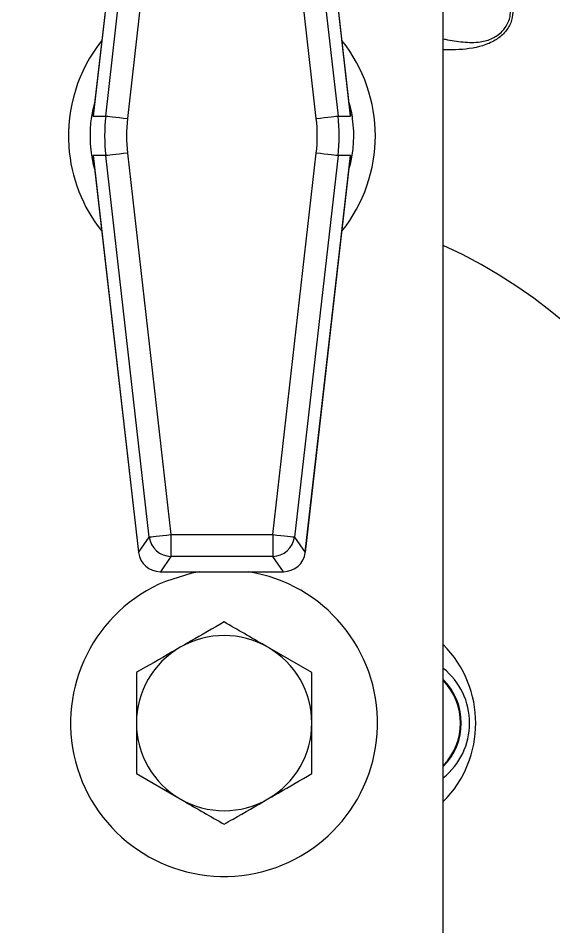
# Model space of a CAD drawing. Extents: x 8 to 113, y 0 to 87.
# Drawn here: x 81.773 to 83.3, y 36.237 to 38.83 of the extents above; entities that cross this region are included whole.
import ezdxf

# ---------------------------------------------------------------- set-up
doc = ezdxf.new("R2010")
doc.units = 0
doc.header["$MEASUREMENT"] = 0
doc.layers.add('OBJECT', color=7, linetype='CONTINUOUS')

msp = doc.modelspace()

# ---------------------------------------------------------------- linework, layer by layer
at = {"layer": 'OBJECT'}
for p, q in [((82.9846, 36.0256), (82.9846, 44.9982)), ((82.1154, 39.6825), (81.9865, 38.5509)), ((82.1153, 39.6825), (81.9876, 38.5623)), ((82.7202, 38.5509), (82.5912, 39.6825)), ((82.719, 38.5623), (82.5914, 39.6825)), ((82.0222, 38.5509), (82.1463, 39.6396)), ((82.2082, 39.6325), (82.0842, 38.5439)), ((82.6225, 38.5439), (82.4984, 39.6325)), ((82.5604, 39.6396), (82.6844, 38.5509)), ((81.9865, 38.5509), (82.0222, 38.5509)), ((82.6844, 38.5509), (82.7202, 38.5509)), ((82.0842, 38.4451), (82.2082, 37.3564)), ((82.4984, 37.3564), (82.6225, 38.4451)), ((82.0222, 38.438), (81.9865, 38.438)), ((81.9865, 38.438), (82.1154, 37.3065)), ((81.9876, 38.4266), (82.1153, 37.3065)), ((82.1463, 37.3494), (82.0222, 38.438)), ((82.6844, 38.438), (82.5604, 37.3494)), ((82.5912, 37.3065), (82.7202, 38.438)), ((82.5914, 37.3065), (82.719, 38.4266)), ((82.7202, 38.438), (82.6844, 38.438)), ((82.1156, 37.3049), (82.1463, 37.3494)), ((82.2082, 37.3564), (82.4984, 37.3564)), ((82.2082, 37.3564), (82.2082, 37.2942)), ((82.4984, 37.3564), (82.4984, 37.2942)), ((82.5604, 37.3494), (82.5911, 37.3049)), ((82.1154, 37.3065), (82.1153, 37.3065)), ((82.1156, 37.3049), (82.1155, 37.3041)), ((82.5911, 37.3041), (82.5911, 37.3049)), ((82.5914, 37.3065), (82.5912, 37.3065)), ((82.2082, 37.2942), (82.178, 37.2504)), ((82.4984, 37.2942), (82.2082, 37.2942)), ((82.5286, 37.2504), (82.4984, 37.2942)), ((82.1773, 37.2502), (82.5293, 37.2502)), ((82.178, 37.2504), (82.5286, 37.2504)), ((82.6096, 36.9626), (82.4846, 37.0347)), ((82.1096, 36.9626), (82.1096, 36.8182)), ((82.6096, 36.6739), (82.6096, 36.8182)), ((82.1096, 36.6739), (82.2346, 36.6017))]:
    msp.add_line(p, q, dxfattribs=at)
at = {"layer": 'OBJECT', "flags": 128}
for points in [[(82.0222, 38.5509), (82.0241, 38.5507), (82.0281, 38.5503), (82.0341, 38.5496), (82.0418, 38.5487), (82.051, 38.5477), (82.0614, 38.5465), (82.0726, 38.5452), (82.0842, 38.5439)], [(82.6225, 38.5439), (82.6341, 38.5452), (82.6452, 38.5465), (82.6556, 38.5477), (82.6648, 38.5487), (82.6725, 38.5496), (82.6785, 38.5503), (82.6825, 38.5507), (82.6844, 38.5509)], [(82.0842, 38.4451), (82.0726, 38.4437), (82.0614, 38.4425), (82.051, 38.4413), (82.0418, 38.4402), (82.0341, 38.4394), (82.0281, 38.4387), (82.0241, 38.4382), (82.0222, 38.438)], [(82.6844, 38.438), (82.6825, 38.4382), (82.6785, 38.4387), (82.6725, 38.4394), (82.6648, 38.4402), (82.6556, 38.4413), (82.6452, 38.4425), (82.6341, 38.4437), (82.6225, 38.4451)], [(82.1463, 37.3494), (82.1482, 37.3496), (82.1522, 37.35), (82.1581, 37.3507), (82.1659, 37.3516), (82.1751, 37.3526), (82.1854, 37.3538), (82.1966, 37.3551), (82.2082, 37.3564)], [(82.4984, 37.3564), (82.51, 37.3551), (82.5212, 37.3538), (82.5316, 37.3526), (82.5408, 37.3516), (82.5485, 37.3507), (82.5545, 37.35), (82.5585, 37.3496), (82.5604, 37.3494)], [(82.2901, 37.2502), (82.2674, 37.2459), (82.1925, 37.2226)]]:
    msp.add_lwpolyline(points, dxfattribs=at)
at = {"layer": 'OBJECT'}
for centre, radius, start, end in [((82.3533, 38.4945), 0.4375, 141.4997, 183.9748), ((82.3533, 38.4945), 0.4375, 321.4997, 38.5003), ((82.3533, 38.4945), 0.4375, 183.9748, 218.5003), ((82.3596, 36.8182), 1.5, 209.9264, 65.3757), ((82.2085, 37.3569), 0.0627, 186.8973, 269.691), ((82.4981, 37.3569), 0.0627, 270.309, 353.1027), ((82.3596, 36.8182), 0.4375, 112.4483, 80.8696), ((82.3596, 36.8182), 0.25, 60, 120), ((82.7596, 36.8182), 0.3175, 315.1261, 44.8739), ((82.3596, 36.8182), 0.25, 120, 180), ((82.3596, 36.8182), 0.25, 0, 60), ((82.8596, 36.8182), 0.2, 0, 51.3178), ((82.8596, 36.8182), 0.1762, 315.1999, 44.8001), ((82.8596, 36.8182), 0.1739, 315.9712, 44.0288), ((82.3596, 36.8182), 0.25, 180, 240), ((82.3596, 36.8182), 0.25, 300, 0), ((82.8596, 36.8182), 0.2, 308.6822, 0), ((82.3596, 36.8182), 0.25, 240, 300)]:
    msp.add_arc(centre, radius, start, end, dxfattribs=at)
for centre, major_axis, ratio, start_param, end_param in [((82.5199, 38.4945), (0.5009, 0), 0.998148, 3.028424, 3.254762), ((82.5199, 38.4945), (0.4386, 0), 0.997533, 3.028424, 3.254762), ((82.1867, 38.4945), (-0.4386, 0), 0.997533, 3.028424, 3.254762), ((82.1867, 38.4945), (0.5009, 0), 0.998148, 6.170016, 6.396354), ((82.1159, 37.3065), (-0.00086, 0.0075), 0.069473, 1.562842, 1.768966), ((82.178, 37.3127), (0.0606, 0.017), 0.988785, 2.989485, 4.441424), ((82.5286, 37.3127), (0.0606, -0.017), 0.988785, 4.983354, 6.435293), ((82.5907, 37.3065), (0.00086, 0.0075), 0.069473, 4.51422, 4.720343)]:
    msp.add_ellipse(centre, major_axis=major_axis, ratio=ratio, start_param=start_param, end_param=end_param, dxfattribs=at)
for points, knots in [([(82.9846, 38.7712), (82.9866, 38.7708), (83.0053, 38.7672), (83.0402, 38.7616), (83.0867, 38.7598), (83.1195, 38.7696), (83.1396, 38.7813), (83.1519, 38.7919), (83.1625, 38.8048), (83.1704, 38.8191), (83.1754, 38.8342), (83.1758, 38.8441), (83.1761, 38.8484)], [0, 0, 0, 0, 0.02397, 0.221866, 0.412852, 0.559625, 0.626325, 0.706786, 0.771644, 0.853474, 0.936537, 1, 1, 1, 1]), ([(83.1831, 38.848), (83.1818, 38.8375), (83.1791, 38.8166), (83.1605, 38.7884), (83.1329, 38.7655), (83.0858, 38.7459), (83.0341, 38.7397), (82.9961, 38.7399), (82.9846, 38.74)], [0, 0, 0, 0, 0.145404, 0.291057, 0.43334, 0.582158, 0.872463, 1, 1, 1, 1]), ([(81.9906, 38.4009), (81.9886, 38.4083), (81.9851, 38.4216), (81.9808, 38.4488), (81.9779, 38.481), (81.9785, 38.5154), (81.9821, 38.5529), (81.987, 38.5727), (81.9903, 38.586)], [0, 0, 0, 0, 0.1481991, 0.2666235, 0.4434549, 0.621102, 0.7446764, 1, 1, 1, 1]), ([(82.7161, 38.5881), (82.718, 38.5807), (82.7215, 38.5673), (82.7259, 38.5402), (82.7287, 38.5079), (82.7282, 38.4735), (82.7245, 38.436), (82.7196, 38.4162), (82.7163, 38.4029)], [0, 0, 0, 0, 0.148199, 0.266623, 0.443454, 0.621103, 0.744676, 1, 1, 1, 1]), ([(81.9865, 38.5509), (81.9865, 38.5512), (81.9868, 38.555), (81.9875, 38.5588), (81.988, 38.5623)], [0, 0, 0, 0, 0.073448, 1, 1, 1, 1]), ([(82.7186, 38.5623), (82.7192, 38.5588), (82.7198, 38.555), (82.7201, 38.5512), (82.7202, 38.5509)], [0, 0, 0, 0, 0.926552, 1, 1, 1, 1]), ([(81.988, 38.4267), (81.9875, 38.4301), (81.9868, 38.4339), (81.9865, 38.4377), (81.9865, 38.438)], [0, 0, 0, 0, 0.926529, 1, 1, 1, 1]), ([(82.7202, 38.438), (82.7201, 38.4377), (82.7198, 38.4339), (82.7192, 38.4301), (82.7186, 38.4267)], [0, 0, 0, 0, 0.073471, 1, 1, 1, 1]), ([(82.1153, 37.3065), (82.1153, 37.3063), (82.1154, 37.3055), (82.1155, 37.3047), (82.1155, 37.3041)], [0, 0, 0, 0, 0.2492898, 1, 1, 1, 1]), ([(82.5911, 37.3041), (82.5911, 37.3043), (82.5912, 37.3051), (82.5913, 37.3059), (82.5914, 37.3065)], [0, 0, 0, 0, 0.251203, 1, 1, 1, 1]), ([(82.3596, 37.1069), (82.3279, 37.0886), (82.2867, 37.0648), (82.2444, 37.0404), (82.2346, 37.0347)], [0, 0, 0, 0, 0.7681502, 1, 1, 1, 1]), ([(82.4846, 37.0347), (82.4816, 37.0364), (82.4394, 37.0608), (82.398, 37.0847), (82.3596, 37.1069)], [0, 0, 0, 0, 0.070214, 1, 1, 1, 1]), ([(82.2346, 37.0347), (82.2012, 37.0155), (82.1589, 36.991), (82.1182, 36.9675), (82.1096, 36.9626)], [0, 0, 0, 0, 0.788999, 1, 1, 1, 1]), ([(82.6096, 36.8182), (82.6096, 36.8216), (82.6096, 36.8704), (82.6096, 36.9182), (82.6096, 36.9626)], [0, 0, 0, 0, 0.070214, 1, 1, 1, 1]), ([(82.1096, 36.8182), (82.1096, 36.8148), (82.1096, 36.7661), (82.1096, 36.7183), (82.1096, 36.6739)], [0, 0, 0, 0, 0.070214, 1, 1, 1, 1]), ([(82.4846, 36.6017), (82.4944, 36.6074), (82.5367, 36.6318), (82.5779, 36.6556), (82.6096, 36.6739)], [0, 0, 0, 0, 0.231849, 1, 1, 1, 1]), ([(82.2346, 36.6017), (82.2375, 36.6), (82.2797, 36.5756), (82.3211, 36.5518), (82.3596, 36.5295)], [0, 0, 0, 0, 0.0702143, 1, 1, 1, 1]), ([(82.3596, 36.5295), (82.3682, 36.5345), (82.4089, 36.558), (82.4512, 36.5824), (82.4846, 36.6017)], [0, 0, 0, 0, 0.211001, 1, 1, 1, 1])]:
    msp.add_open_spline(points, degree=3, knots=knots, dxfattribs=at)

doc.saveas('drawing.dxf')
